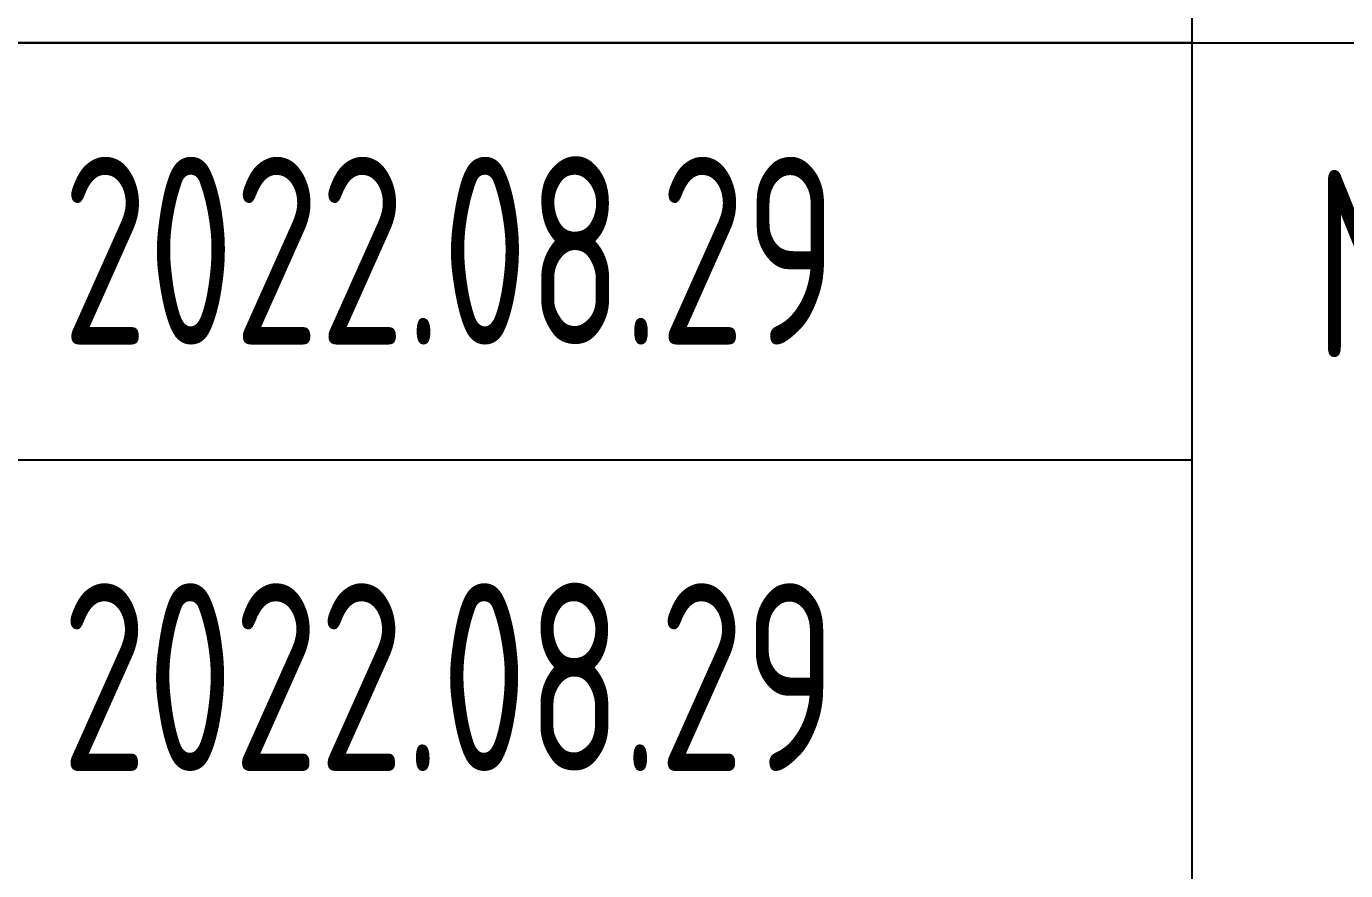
# Model space of a CAD drawing. Header units: millimetres. Extents: x 6 to 292, y 5 to 204.
# Drawn here: x 183.82 to 196.47, y 18.06 to 26.16 of the extents above; entities that cross this region are included whole.
import ezdxf
from ezdxf.entities.mleader import LeaderData, LeaderLine
from ezdxf.math import Vec2, Vec3

# ---------------------------------------------------------------- set-up
doc = ezdxf.new("R2010")
doc.units = ezdxf.units.MM
for name, color, linetype in [('Default', 7, 'Continuous'), ('TEXT', 7, 'Continuous'), ('细实线', 7, 'Continuous'), ('轮廓线', 7, 'Continuous')]:
    doc.layers.add(name, color=color, linetype=linetype)
doc.styles.add('SEACAD_Solid_Edge_ANSI', font='seans.ttf')

# ---------------------------------------------------------------- blocks, each defined once
blk = doc.blocks.new('_DOT')
at = {"color": 0}
blk.add_line((0, 0), (-1, 0), dxfattribs=at)
at = {"color": 0, "const_width": 0.333}
blk.add_lwpolyline([(-0.1665, 0, 1), (0.1665, 0, 1)], format="xyb", close=True, dxfattribs=at)

msp = doc.modelspace()

# ---------------------------------------------------------------- linework, layer by layer
at = {"layer": '细实线', "color": 7, "linetype": 'Continuous'}
for p, q in [((195, 26), (167, 26)), ((195, 22), (167, 22))]:
    msp.add_line(p, q, dxfattribs=at)
at = {"layer": '轮廓线', "color": 7, "linetype": 'Continuous'}
for p, q in [((195, 10), (195, 34)), ((167, 26), (287, 26))]:
    msp.add_line(p, q, dxfattribs=at)

# ---------------------------------------------------------------- texts
at = {"layer": 'TEXT', "insert": (198.247, 22.9734), "char_height": 1.8, "width": 6.49396, "attachment_point": 8, "style": 'SEACAD_Solid_Edge_ANSI'}
msp.add_mtext('{\\fSolid Edge ANSI|b0||i0||c0|p34;\\C7;\\H1.8;\\W0.7;NAME}', dxfattribs=at)

# ---------------------------------------------------------------- leaders
at = {"layer": 'Default', "color": 7, "linetype": 'Continuous'}
ml = msp.add_multileader_mtext('Standard', dxfattribs=at)
ml.set_content('{\\pxsm0.9;\\fSolid Edge ANSI|b0||i0||c0|p34;\\W0.7;2022.08.29\\P}', color=256)
ml.set_leader_properties()
ml.set_arrow_properties(name='DOT')
ml.build(insert=Vec2(0, 0))
ml.multileader.update_dxf_attribs({"leader_type": 0, "dogleg_length": 0, "arrow_head_size": 1.8})
ctx = ml.context
ctx.base_point, ctx.char_height, ctx.arrow_head_size, ctx.landing_gap_size = Vec3(182.1684, 24.0001), 1.8, 1.8, 0.63
ctx.mtext.insert = Vec3(184.1684, 24.9082)
ml = msp.add_multileader_mtext('Standard', dxfattribs=at)
ml.set_content('{\\pxsm0.9;\\fSolid Edge ANSI|b0||i0||c0|p34;\\W0.7;2022.08.29\\P}', color=256)
ml.set_leader_properties()
ml.set_arrow_properties(name='DOT')
ml.build(insert=Vec2(0, 0))
ml.multileader.update_dxf_attribs({"leader_type": 0, "dogleg_length": 0, "arrow_head_size": 1.8})
ctx = ml.context
ctx.base_point, ctx.char_height, ctx.arrow_head_size, ctx.landing_gap_size = Vec3(182.1608, 19.9105), 1.8, 1.8, 0.63
ctx.mtext.insert = Vec3(184.1608, 20.8186)

doc.saveas('drawing.dxf')
